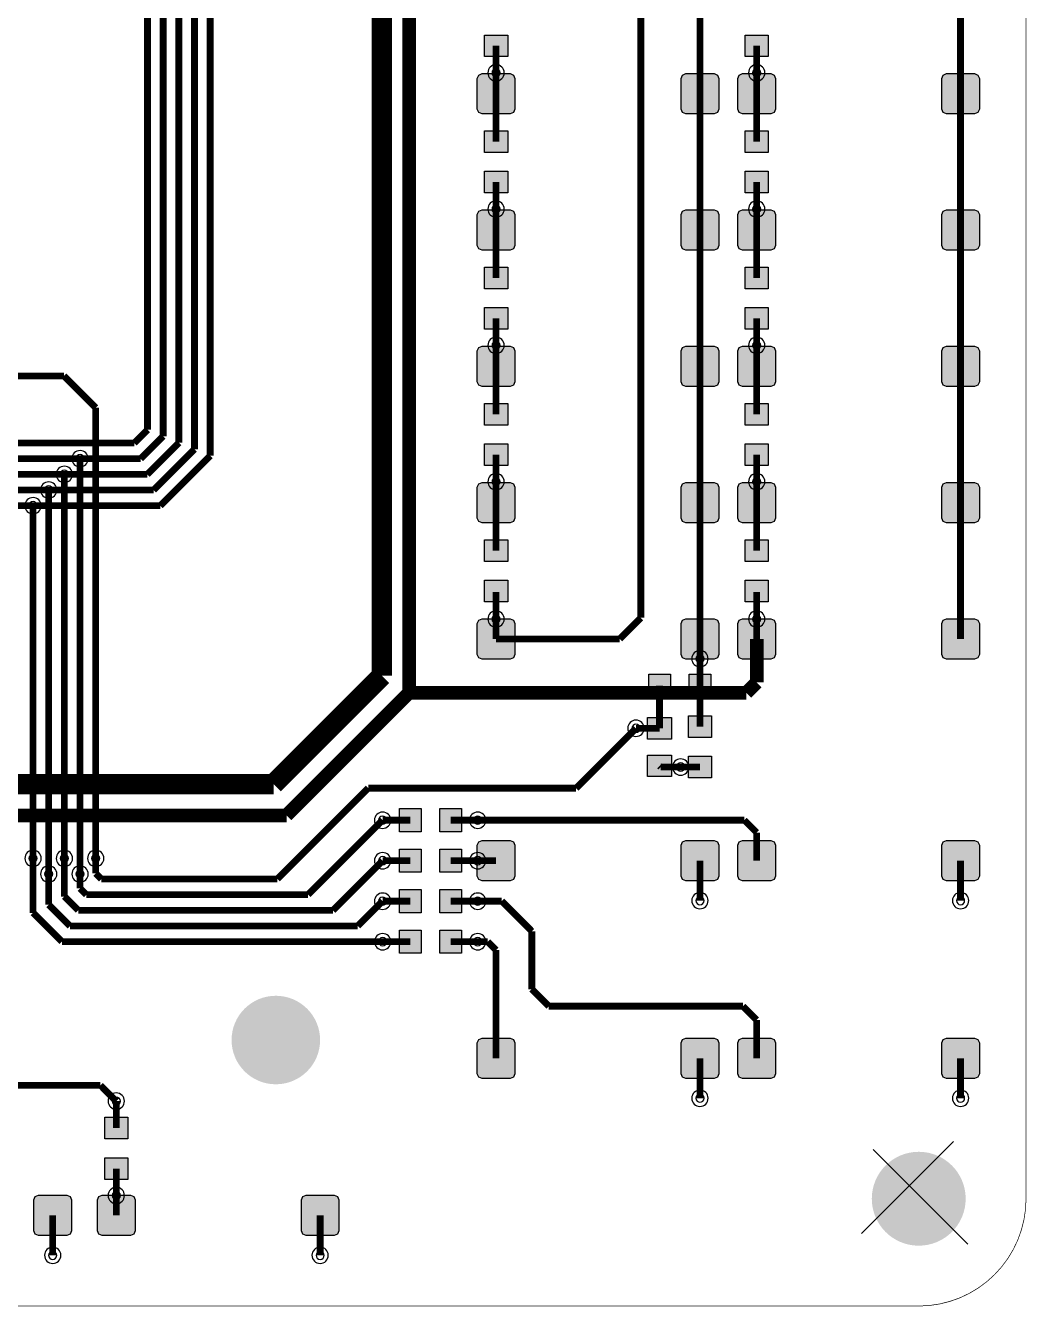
# Model space of a CAD drawing. Header units: millimetres. Extents: x -2 to 166, y 0 to 101.
# Drawn here: x 128.7 to 166.01, y -0.01 to 47.73 of the extents above; entities that cross this region are included whole.
import ezdxf

# ---------------------------------------------------------------- set-up
doc = ezdxf.new("R2010")
doc.units = ezdxf.units.MM
doc.header["$MEASUREMENT"] = 0
for name, color, linetype, true_color in [('Board-Outline-Layer', 7, 'Continuous', 0xff00ff), ('Bottom-Layer', 7, 'Continuous', 0x0000ff), ('Hole-Layer', 7, 'Continuous', 0x222222), ('Multi-Layer', 7, 'Continuous', 0xc0c0c0), ('Top-Layer', 7, 'Continuous', 0xff0000)]:
    doc.layers.add(name, color=color, linetype=linetype, true_color=true_color)
pattern_1 = [(45, (0, 0), (-2.245064, 2.245064), []), (135, (0, 0), (-2.245064, -2.245064), [])]

msp = doc.modelspace()

# ---------------------------------------------------------------- hatches: boundary and pattern name
at = {"layer": 'Bottom-Layer'}
for points in [[(146.675, 46.573), (145.811, 46.573), (145.811, 47.379), (146.675, 47.379)], [(156.391, 46.573), (155.527, 46.573), (155.527, 47.379), (156.391, 47.379)], [(146.675, 42.999), (145.811, 42.999), (145.811, 43.806), (146.675, 43.806)], [(156.391, 42.999), (155.527, 42.999), (155.527, 43.806), (156.391, 43.806)], [(146.675, 41.493), (145.811, 41.493), (145.811, 42.299), (146.675, 42.299)], [(156.391, 41.493), (155.527, 41.493), (155.527, 42.299), (156.391, 42.299)], [(146.675, 37.919), (145.811, 37.919), (145.811, 38.725), (146.675, 38.725)], [(156.391, 37.919), (155.527, 37.919), (155.527, 38.725), (156.391, 38.725)], [(146.675, 36.412), (145.811, 36.412), (145.811, 37.219), (146.675, 37.219)], [(156.391, 36.412), (155.527, 36.412), (155.527, 37.219), (156.391, 37.219)], [(146.675, 32.838), (145.811, 32.838), (145.811, 33.645), (146.675, 33.645)], [(156.391, 32.838), (155.527, 32.838), (155.527, 33.645), (156.391, 33.645)], [(146.675, 31.332), (145.811, 31.332), (145.811, 32.138), (146.675, 32.138)], [(156.391, 31.332), (155.527, 31.332), (155.527, 32.138), (156.391, 32.138)], [(146.675, 27.758), (145.811, 27.758), (145.811, 28.564), (146.675, 28.564)], [(156.391, 27.758), (155.527, 27.758), (155.527, 28.564), (156.391, 28.564)], [(146.675, 26.251), (145.811, 26.251), (145.811, 27.058), (146.675, 27.058)], [(156.391, 26.251), (155.527, 26.251), (155.527, 27.058), (156.391, 27.058)], [(152.74, 23.554), (152.74, 22.69), (151.933, 22.69), (151.933, 23.554)], [(154.246, 23.554), (154.246, 22.69), (153.44, 22.69), (153.44, 23.554)], [(154.275, 21.194), (153.411, 21.194), (153.411, 22.001), (154.275, 22.001)], [(151.886, 21.936), (152.786, 21.936), (152.786, 21.136), (151.886, 21.136)], [(151.886, 20.536), (152.786, 20.536), (152.786, 19.736), (151.886, 19.736)], [(154.275, 19.687), (153.411, 19.687), (153.411, 20.494), (154.275, 20.494)], [(143.447, 18.542), (143.447, 17.678), (142.641, 17.678), (142.641, 18.542)], [(144.954, 18.542), (144.954, 17.678), (144.148, 17.678), (144.148, 18.542)], [(143.447, 17.033), (143.447, 16.169), (142.641, 16.169), (142.641, 17.033)], [(144.954, 17.033), (144.954, 16.169), (144.148, 16.169), (144.148, 17.033)], [(143.447, 15.523), (143.447, 14.659), (142.641, 14.659), (142.641, 15.523)], [(144.954, 15.523), (144.954, 14.659), (144.148, 14.659), (144.148, 15.523)], [(143.447, 14.014), (143.447, 13.15), (142.641, 13.15), (142.641, 14.014)], [(144.954, 14.014), (144.954, 13.15), (144.148, 13.15), (144.148, 14.014)], [(132.515, 6.229), (131.651, 6.229), (131.651, 7.036), (132.515, 7.036)], [(132.515, 4.723), (131.651, 4.723), (131.651, 5.529), (132.515, 5.529)]]:
    msp.add_hatch(color=256, dxfattribs=at).paths.add_polyline_path(points)
at = {"layer": 'Multi-Layer'}
for points in [[(136.382, 9.916, 1), (139.682, 9.916, 1)], [(136.382, 9.916, 1), (139.682, 9.916, 1)], [(160.25, 4, 1), (163.75, 4, 1)], [(160.25, 4, 1), (163.75, 4, 1)]]:
    msp.add_hatch(color=256, dxfattribs=at).paths.add_polyline_path(points)
h = msp.add_hatch(dxfattribs=at)
h.set_pattern_fill('ANSI37', color=256, style=0)
h.set_pattern_definition(pattern_1)
h.paths.add_polyline_path([(159.5, 4, 1), (164.5, 4, 1)])
h = msp.add_hatch(dxfattribs=at)
h.set_pattern_fill('ANSI37', color=256, style=0)
h.set_pattern_definition(pattern_1)
h.paths.add_polyline_path([(159.5, 4, 1), (164.5, 4, 1)])
at = {"layer": 'Top-Layer'}
for points in [[(145.718, 45.939), (146.768, 45.939), (146.892, 45.888), (146.943, 45.764), (146.943, 44.614), (146.892, 44.491), (146.768, 44.439), (145.718, 44.439), (145.595, 44.491), (145.543, 44.614), (145.543, 45.764), (145.595, 45.888)], [(153.318, 45.939), (154.368, 45.939), (154.492, 45.888), (154.543, 45.764), (154.543, 44.614), (154.492, 44.491), (154.368, 44.439), (153.318, 44.439), (153.194, 44.491), (153.143, 44.614), (153.143, 45.764), (153.194, 45.888)], [(155.434, 45.939), (156.484, 45.939), (156.608, 45.888), (156.659, 45.764), (156.659, 44.614), (156.608, 44.491), (156.484, 44.439), (155.434, 44.439), (155.311, 44.491), (155.259, 44.614), (155.259, 45.764), (155.311, 45.888)], [(163.034, 45.939), (164.084, 45.939), (164.208, 45.888), (164.259, 45.764), (164.259, 44.614), (164.208, 44.491), (164.084, 44.439), (163.034, 44.439), (162.91, 44.491), (162.859, 44.614), (162.859, 45.764), (162.91, 45.888)], [(145.718, 40.859), (146.768, 40.859), (146.892, 40.808), (146.943, 40.684), (146.943, 39.534), (146.892, 39.41), (146.768, 39.359), (145.718, 39.359), (145.595, 39.41), (145.543, 39.534), (145.543, 40.684), (145.595, 40.808)], [(153.318, 40.859), (154.368, 40.859), (154.492, 40.808), (154.543, 40.684), (154.543, 39.534), (154.492, 39.41), (154.368, 39.359), (153.318, 39.359), (153.194, 39.41), (153.143, 39.534), (153.143, 40.684), (153.194, 40.808)], [(155.434, 40.859), (156.484, 40.859), (156.608, 40.808), (156.659, 40.684), (156.659, 39.534), (156.608, 39.41), (156.484, 39.359), (155.434, 39.359), (155.311, 39.41), (155.259, 39.534), (155.259, 40.684), (155.311, 40.808)], [(163.034, 40.859), (164.084, 40.859), (164.208, 40.808), (164.259, 40.684), (164.259, 39.534), (164.208, 39.41), (164.084, 39.359), (163.034, 39.359), (163.034, 39.359), (162.91, 39.41), (162.859, 39.534), (162.859, 40.684), (162.91, 40.808), (163.034, 40.859)], [(145.718, 35.778), (146.768, 35.778), (146.892, 35.727), (146.943, 35.603), (146.943, 34.453), (146.892, 34.33), (146.768, 34.278), (145.718, 34.278), (145.595, 34.33), (145.543, 34.453), (145.543, 35.603), (145.595, 35.727)], [(153.318, 35.778), (154.368, 35.778), (154.492, 35.727), (154.543, 35.603), (154.543, 34.453), (154.492, 34.33), (154.368, 34.278), (153.318, 34.278), (153.194, 34.33), (153.143, 34.453), (153.143, 35.603), (153.194, 35.727)], [(155.434, 35.778), (156.484, 35.778), (156.608, 35.727), (156.659, 35.603), (156.659, 34.453), (156.608, 34.33), (156.484, 34.278), (155.434, 34.278), (155.311, 34.33), (155.259, 34.453), (155.259, 35.603), (155.311, 35.727)], [(163.034, 35.778), (164.084, 35.778), (164.208, 35.727), (164.259, 35.603), (164.259, 34.453), (164.208, 34.33), (164.084, 34.278), (163.034, 34.278), (162.91, 34.33), (162.859, 34.453), (162.859, 35.603), (162.91, 35.727)], [(145.718, 30.698), (146.768, 30.698), (146.892, 30.647), (146.943, 30.523), (146.943, 29.373), (146.892, 29.249), (146.768, 29.198), (145.718, 29.198), (145.595, 29.249), (145.543, 29.373), (145.543, 30.523), (145.595, 30.647)], [(153.318, 30.698), (154.368, 30.698), (154.492, 30.647), (154.543, 30.523), (154.543, 29.373), (154.492, 29.249), (154.368, 29.198), (153.318, 29.198), (153.194, 29.249), (153.143, 29.373), (153.143, 30.523), (153.194, 30.647)], [(155.434, 30.698), (156.484, 30.698), (156.608, 30.647), (156.659, 30.523), (156.659, 29.373), (156.608, 29.249), (156.484, 29.198), (155.434, 29.198), (155.311, 29.249), (155.259, 29.373), (155.259, 30.523), (155.311, 30.647)], [(163.034, 30.698), (164.084, 30.698), (164.208, 30.647), (164.259, 30.523), (164.259, 29.373), (164.208, 29.249), (164.084, 29.198), (163.034, 29.198), (162.91, 29.249), (162.859, 29.373), (162.859, 30.523), (162.91, 30.647)], [(145.718, 25.618), (146.768, 25.618), (146.892, 25.566), (146.943, 25.443), (146.943, 24.293), (146.892, 24.169), (146.768, 24.118), (145.718, 24.118), (145.595, 24.169), (145.543, 24.293), (145.543, 25.443), (145.595, 25.566)], [(153.318, 25.618), (154.368, 25.618), (154.492, 25.566), (154.543, 25.443), (154.543, 24.293), (154.492, 24.169), (154.368, 24.118), (153.318, 24.118), (153.194, 24.169), (153.143, 24.293), (153.143, 25.443), (153.194, 25.566)], [(155.434, 25.618), (156.484, 25.618), (156.608, 25.566), (156.659, 25.443), (156.659, 24.293), (156.608, 24.169), (156.484, 24.118), (155.434, 24.118), (155.311, 24.169), (155.259, 24.293), (155.259, 25.443), (155.311, 25.566)], [(163.034, 25.618), (164.084, 25.618), (164.208, 25.566), (164.259, 25.443), (164.259, 24.293), (164.208, 24.169), (164.084, 24.118), (163.034, 24.118), (162.91, 24.169), (162.859, 24.293), (162.859, 25.443), (162.91, 25.566)], [(146.768, 15.851), (145.718, 15.851), (145.595, 15.902), (145.543, 16.026), (145.543, 17.176), (145.595, 17.3), (145.718, 17.351), (146.768, 17.351), (146.892, 17.3), (146.943, 17.176), (146.943, 16.026), (146.892, 15.902)], [(154.368, 15.851), (153.318, 15.851), (153.194, 15.902), (153.143, 16.026), (153.143, 17.176), (153.194, 17.3), (153.318, 17.351), (154.368, 17.351), (154.492, 17.3), (154.543, 17.176), (154.543, 16.026), (154.492, 15.902)], [(156.484, 15.851), (155.434, 15.851), (155.311, 15.902), (155.259, 16.026), (155.259, 17.176), (155.311, 17.3), (155.434, 17.351), (156.484, 17.351), (156.608, 17.3), (156.659, 17.176), (156.659, 16.026), (156.608, 15.902)], [(164.084, 15.851), (163.034, 15.851), (162.91, 15.902), (162.859, 16.026), (162.859, 17.176), (162.91, 17.3), (163.034, 17.351), (164.084, 17.351), (164.208, 17.3), (164.259, 17.176), (164.259, 16.026), (164.208, 15.902)], [(146.768, 8.484), (145.718, 8.484), (145.595, 8.536), (145.543, 8.659), (145.543, 9.809), (145.595, 9.933), (145.718, 9.984), (146.768, 9.984), (146.892, 9.933), (146.943, 9.809), (146.943, 8.659), (146.892, 8.536)], [(154.368, 8.484), (153.318, 8.484), (153.194, 8.536), (153.143, 8.659), (153.143, 9.809), (153.194, 9.933), (153.318, 9.984), (154.368, 9.984), (154.492, 9.933), (154.543, 9.809), (154.543, 8.659), (154.492, 8.536)], [(156.484, 8.484), (155.434, 8.484), (155.311, 8.536), (155.259, 8.659), (155.259, 9.809), (155.311, 9.933), (155.434, 9.984), (156.484, 9.984), (156.608, 9.933), (156.659, 9.809), (156.659, 8.659), (156.608, 8.536)], [(164.084, 8.484), (163.034, 8.484), (162.91, 8.536), (162.859, 8.659), (162.859, 9.809), (162.91, 9.933), (163.034, 9.984), (164.084, 9.984), (164.208, 9.933), (164.259, 9.809), (164.259, 8.659), (164.208, 8.536)], [(130.238, 2.631), (129.188, 2.631), (129.064, 2.682), (129.013, 2.806), (129.013, 3.956), (129.064, 4.079), (129.188, 4.131), (130.238, 4.131), (130.362, 4.079), (130.413, 3.956), (130.413, 2.806), (130.362, 2.682)], [(132.608, 2.631), (131.558, 2.631), (131.435, 2.682), (131.383, 2.806), (131.383, 3.956), (131.435, 4.079), (131.558, 4.131), (132.608, 4.131), (132.732, 4.079), (132.783, 3.956), (132.783, 2.806), (132.732, 2.682)], [(140.208, 2.631), (139.158, 2.631), (139.034, 2.682), (138.983, 2.806), (138.983, 3.956), (139.034, 4.079), (139.158, 4.131), (140.208, 4.131), (140.332, 4.079), (140.383, 3.956), (140.383, 2.806), (140.332, 2.682)]]:
    msp.add_hatch(color=256, dxfattribs=at).paths.add_polyline_path(points)

# ---------------------------------------------------------------- linework, layer by layer
at = {"layer": 'Board-Outline-Layer', "const_width": 0.0254}
msp.add_lwpolyline([(0, 67.081), (3.439, 67.081), (3.439, 89.964), (0, 89.964), (0, 95.4, -0.414), (4, 99.4), (162, 99.4, -0.414), (166, 95.4), (166, 4, -0.414), (162, 0), (4, 0, -0.414), (0, 4)], format="xyb", close=True, dxfattribs=at)
at = {"layer": 'Bottom-Layer'}
for points in [[(146.675, 46.573), (145.811, 46.573), (145.811, 47.379), (146.675, 47.379)], [(156.391, 46.573), (155.527, 46.573), (155.527, 47.379), (156.391, 47.379)], [(146.675, 42.999), (145.811, 42.999), (145.811, 43.806), (146.675, 43.806)], [(156.391, 42.999), (155.527, 42.999), (155.527, 43.806), (156.391, 43.806)], [(146.675, 41.493), (145.811, 41.493), (145.811, 42.299), (146.675, 42.299)], [(156.391, 41.493), (155.527, 41.493), (155.527, 42.299), (156.391, 42.299)], [(146.675, 37.919), (145.811, 37.919), (145.811, 38.725), (146.675, 38.725)], [(156.391, 37.919), (155.527, 37.919), (155.527, 38.725), (156.391, 38.725)], [(146.675, 36.412), (145.811, 36.412), (145.811, 37.219), (146.675, 37.219)], [(156.391, 36.412), (155.527, 36.412), (155.527, 37.219), (156.391, 37.219)], [(146.675, 32.838), (145.811, 32.838), (145.811, 33.645), (146.675, 33.645)], [(156.391, 32.838), (155.527, 32.838), (155.527, 33.645), (156.391, 33.645)], [(146.675, 31.332), (145.811, 31.332), (145.811, 32.138), (146.675, 32.138)], [(156.391, 31.332), (155.527, 31.332), (155.527, 32.138), (156.391, 32.138)], [(146.675, 27.758), (145.811, 27.758), (145.811, 28.564), (146.675, 28.564)], [(156.391, 27.758), (155.527, 27.758), (155.527, 28.564), (156.391, 28.564)], [(146.675, 26.251), (145.811, 26.251), (145.811, 27.058), (146.675, 27.058)], [(156.391, 26.251), (155.527, 26.251), (155.527, 27.058), (156.391, 27.058)], [(152.74, 23.554), (152.74, 22.69), (151.933, 22.69), (151.933, 23.554)], [(154.246, 23.554), (154.246, 22.69), (153.44, 22.69), (153.44, 23.554)], [(154.275, 21.194), (153.411, 21.194), (153.411, 22.001), (154.275, 22.001)], [(151.886, 21.936), (152.786, 21.936), (152.786, 21.136), (151.886, 21.136)], [(151.886, 20.536), (152.786, 20.536), (152.786, 19.736), (151.886, 19.736)], [(154.275, 19.687), (153.411, 19.687), (153.411, 20.494), (154.275, 20.494)], [(143.447, 18.542), (143.447, 17.678), (142.641, 17.678), (142.641, 18.542)], [(144.954, 18.542), (144.954, 17.678), (144.148, 17.678), (144.148, 18.542)], [(143.447, 17.033), (143.447, 16.169), (142.641, 16.169), (142.641, 17.033)], [(144.954, 17.033), (144.954, 16.169), (144.148, 16.169), (144.148, 17.033)], [(143.447, 15.523), (143.447, 14.659), (142.641, 14.659), (142.641, 15.523)], [(144.954, 15.523), (144.954, 14.659), (144.148, 14.659), (144.148, 15.523)], [(143.447, 14.014), (143.447, 13.15), (142.641, 13.15), (142.641, 14.014)], [(144.954, 14.014), (144.954, 13.15), (144.148, 13.15), (144.148, 14.014)], [(132.515, 6.229), (131.651, 6.229), (131.651, 7.036), (132.515, 7.036)], [(132.515, 4.723), (131.651, 4.723), (131.651, 5.529), (132.515, 5.529)]]:
    msp.add_lwpolyline(points, close=True, dxfattribs=at)
at = {"layer": 'Bottom-Layer', "const_width": 0.254}
for points in [[(146.243, 45.97), (146.243, 46.976)], [(155.959, 46.976), (155.959, 45.97)], [(146.243, 43.402), (146.243, 45.97)], [(155.959, 45.97), (155.959, 43.402)], [(146.243, 40.89), (146.243, 41.896)], [(155.959, 41.896), (155.959, 40.89)], [(146.243, 38.322), (146.243, 40.89)], [(155.959, 40.89), (155.959, 38.322)], [(146.243, 35.809), (146.243, 36.815)], [(155.959, 36.815), (155.959, 35.809)], [(146.243, 33.242), (146.243, 35.809)], [(155.959, 35.809), (155.959, 33.242)], [(130.134, 34.671), (126.238, 34.671)], [(131.317, 33.488), (130.134, 34.671)], [(131.317, 16.688), (131.317, 33.488)], [(130.733, 16.104), (130.733, 31.584)], [(146.243, 30.729), (146.243, 31.735)], [(155.959, 31.735), (155.959, 30.729)], [(130.149, 16.688), (130.149, 31)], [(146.243, 28.161), (146.243, 30.729)], [(155.959, 30.729), (155.959, 28.161)], [(129.565, 30.416), (129.565, 16.104)], [(128.981, 29.832), (128.981, 16.688)], [(146.243, 25.607), (146.243, 26.613)], [(155.959, 25.607), (155.959, 26.613)], [(153.843, 23.122), (153.843, 24.128)], [(152.336, 23.122), (152.336, 21.536)], [(153.843, 23.122), (153.843, 21.597)], [(152.336, 21.536), (151.457, 21.536)], [(152.336, 20.136), (152.382, 20.091)], [(152.382, 20.091), (153.122, 20.091)], [(153.122, 20.091), (153.843, 20.091)], [(142.012, 18.11), (143.044, 18.11)], [(145.557, 18.11), (144.551, 18.11)], [(142.012, 16.601), (143.044, 16.601)], [(145.557, 16.601), (144.551, 16.601)], [(143.044, 15.091), (142.012, 15.091)], [(145.557, 15.091), (144.551, 15.091)], [(143.044, 13.582), (142.012, 13.582)], [(145.557, 13.582), (144.551, 13.582)], [(132.083, 7.638), (132.083, 6.633)], [(132.083, 4.12), (132.083, 5.126)]]:
    msp.add_lwpolyline(points, dxfattribs=at)
at = {"layer": 'Hole-Layer'}
for points in [[(146.091, 45.97, 1), (146.396, 45.97), (146.396, 45.97, 1), (146.091, 45.97)], [(155.807, 45.97, 1), (156.112, 45.97), (156.112, 45.97, 1), (155.807, 45.97)], [(146.091, 40.89, 1), (146.396, 40.89), (146.396, 40.89, 1), (146.091, 40.89)], [(155.807, 40.89, 1), (156.112, 40.89), (156.112, 40.89, 1), (155.807, 40.89)], [(146.091, 35.809, 1), (146.396, 35.809), (146.396, 35.809, 1), (146.091, 35.809)], [(155.807, 35.809, 1), (156.112, 35.809), (156.112, 35.809, 1), (155.807, 35.809)], [(130.581, 31.584, 1), (130.886, 31.584), (130.886, 31.584, 1), (130.581, 31.584)], [(129.997, 31, 1), (130.302, 31), (130.302, 31, 1), (129.997, 31)], [(146.091, 30.729, 1), (146.396, 30.729), (146.396, 30.729, 1), (146.091, 30.729)], [(155.807, 30.729, 1), (156.112, 30.729), (156.112, 30.729, 1), (155.807, 30.729)], [(146.091, 25.607, 1), (146.396, 25.607), (146.396, 25.607, 1), (146.091, 25.607)], [(155.807, 25.607, 1), (156.112, 25.607), (156.112, 25.607, 1), (155.807, 25.607)], [(153.691, 24.128, 1), (153.996, 24.128), (153.996, 24.128, 1), (153.691, 24.128)], [(151.304, 21.536, 1), (151.609, 21.536), (151.609, 21.536, 1), (151.304, 21.536)], [(152.969, 20.091, 1), (153.274, 20.091), (153.274, 20.091, 1), (152.969, 20.091)], [(141.859, 18.11, 1), (142.164, 18.11), (142.164, 18.11, 1), (141.859, 18.11)], [(145.404, 18.11, 1), (145.709, 18.11), (145.709, 18.11, 1), (145.404, 18.11)], [(129.997, 16.688, 1), (130.302, 16.688), (130.302, 16.688, 1), (129.997, 16.688)], [(131.165, 16.688, 1), (131.47, 16.688), (131.47, 16.688, 1), (131.165, 16.688)], [(141.859, 16.601, 1), (142.164, 16.601), (142.164, 16.601, 1), (141.859, 16.601)], [(145.404, 16.601, 1), (145.709, 16.601), (145.709, 16.601, 1), (145.404, 16.601)], [(130.581, 16.104, 1), (130.886, 16.104), (130.886, 16.104, 1), (130.581, 16.104)], [(141.859, 15.091, 1), (142.164, 15.091), (142.164, 15.091, 1), (141.859, 15.091)], [(145.404, 15.091, 1), (145.709, 15.091), (145.709, 15.091, 1), (145.404, 15.091)], [(153.691, 15.113, 1), (153.996, 15.113), (153.996, 15.113, 1), (153.691, 15.113)], [(163.407, 15.113, 1), (163.712, 15.113), (163.712, 15.113, 1), (163.407, 15.113)], [(141.859, 13.582, 1), (142.164, 13.582), (142.164, 13.582, 1), (141.859, 13.582)], [(145.404, 13.582, 1), (145.709, 13.582), (145.709, 13.582, 1), (145.404, 13.582)], [(131.931, 7.638, 1), (132.236, 7.638), (132.236, 7.638, 1), (131.931, 7.638)], [(153.691, 7.747, 1), (153.996, 7.747), (153.996, 7.747, 1), (153.691, 7.747)], [(163.407, 7.747, 1), (163.712, 7.747), (163.712, 7.747, 1), (163.407, 7.747)], [(131.931, 4.12, 1), (132.236, 4.12), (132.236, 4.12, 1), (131.931, 4.12)], [(139.53, 1.893, 1), (139.835, 1.893), (139.835, 1.893, 1), (139.53, 1.893)]]:
    msp.add_lwpolyline(points, format="xyb", dxfattribs=at)
for points in [[(129.413, 30.416, 1), (129.718, 30.416, 1)], [(128.829, 29.832, 1), (129.134, 29.832, 1)], [(128.829, 16.688, 1), (129.134, 16.688, 1)], [(129.413, 16.104, 1), (129.718, 16.104, 1)], [(129.561, 1.893, 1), (129.866, 1.893, 1)]]:
    msp.add_lwpolyline(points, format="xyb", close=True, dxfattribs=at)
at = {"layer": 'Multi-Layer'}
for points in [[(145.938, 45.97, 1), (146.548, 45.97), (146.548, 45.97, 1), (145.938, 45.97)], [(155.654, 45.97, 1), (156.264, 45.97), (156.264, 45.97, 1), (155.654, 45.97)], [(145.938, 40.89, 1), (146.548, 40.89), (146.548, 40.89, 1), (145.938, 40.89)], [(155.654, 40.89, 1), (156.264, 40.89), (156.264, 40.89, 1), (155.654, 40.89)], [(145.938, 35.809, 1), (146.548, 35.809), (146.548, 35.809, 1), (145.938, 35.809)], [(155.654, 35.809, 1), (156.264, 35.809), (156.264, 35.809, 1), (155.654, 35.809)], [(130.428, 31.584, 1), (131.038, 31.584), (131.038, 31.584, 1), (130.428, 31.584)], [(129.844, 31, 1), (130.454, 31), (130.454, 31, 1), (129.844, 31)], [(145.938, 30.729, 1), (146.548, 30.729), (146.548, 30.729, 1), (145.938, 30.729)], [(155.654, 30.729, 1), (156.264, 30.729), (156.264, 30.729, 1), (155.654, 30.729)], [(129.26, 30.416, 1), (129.87, 30.416), (129.87, 30.416, 1), (129.26, 30.416)], [(128.676, 29.832, 1), (129.286, 29.832), (129.286, 29.832, 1), (128.676, 29.832)], [(145.938, 25.607, 1), (146.548, 25.607), (146.548, 25.607, 1), (145.938, 25.607)], [(155.654, 25.607, 1), (156.264, 25.607), (156.264, 25.607, 1), (155.654, 25.607)], [(153.538, 24.128, 1), (154.148, 24.128), (154.148, 24.128, 1), (153.538, 24.128)], [(151.152, 21.536, 1), (151.762, 21.536), (151.762, 21.536, 1), (151.152, 21.536)], [(152.817, 20.091, 1), (153.427, 20.091), (153.427, 20.091, 1), (152.817, 20.091)], [(141.707, 18.11, 1), (142.317, 18.11), (142.317, 18.11, 1), (141.707, 18.11)], [(145.252, 18.11, 1), (145.862, 18.11), (145.862, 18.11, 1), (145.252, 18.11)], [(128.676, 16.688, 1), (129.286, 16.688), (129.286, 16.688, 1), (128.676, 16.688)], [(129.844, 16.688, 1), (130.454, 16.688), (130.454, 16.688, 1), (129.844, 16.688)], [(131.012, 16.688, 1), (131.622, 16.688), (131.622, 16.688, 1), (131.012, 16.688)], [(141.707, 16.601, 1), (142.317, 16.601), (142.317, 16.601, 1), (141.707, 16.601)], [(145.252, 16.601, 1), (145.862, 16.601), (145.862, 16.601, 1), (145.252, 16.601)], [(129.26, 16.104, 1), (129.87, 16.104), (129.87, 16.104, 1), (129.26, 16.104)], [(130.428, 16.104, 1), (131.038, 16.104), (131.038, 16.104, 1), (130.428, 16.104)], [(141.707, 15.091, 1), (142.317, 15.091), (142.317, 15.091, 1), (141.707, 15.091)], [(145.252, 15.091, 1), (145.862, 15.091), (145.862, 15.091, 1), (145.252, 15.091)], [(153.538, 15.113, 1), (154.148, 15.113), (154.148, 15.113, 1), (153.538, 15.113)], [(163.254, 15.113, 1), (163.864, 15.113), (163.864, 15.113, 1), (163.254, 15.113)], [(141.707, 13.582, 1), (142.317, 13.582), (142.317, 13.582, 1), (141.707, 13.582)], [(145.252, 13.582, 1), (145.862, 13.582), (145.862, 13.582, 1), (145.252, 13.582)], [(131.778, 7.638, 1), (132.388, 7.638), (132.388, 7.638, 1), (131.778, 7.638)], [(153.538, 7.747, 1), (154.148, 7.747), (154.148, 7.747, 1), (153.538, 7.747)], [(163.254, 7.747, 1), (163.864, 7.747), (163.864, 7.747, 1), (163.254, 7.747)], [(131.778, 4.12, 1), (132.388, 4.12), (132.388, 4.12, 1), (131.778, 4.12)], [(129.408, 1.893, 1), (130.018, 1.893), (130.018, 1.893, 1), (129.408, 1.893)], [(139.378, 1.893, 1), (139.988, 1.893), (139.988, 1.893, 1), (139.378, 1.893)]]:
    msp.add_lwpolyline(points, format="xyb", dxfattribs=at)
at = {"layer": 'Top-Layer'}
for points, const_width in [([(141.986, 23.495), (141.986, 83.563)], 0.762), ([(135.583, 31.695), (135.583, 72.171)], 0.254), ([(134.415, 71.687), (134.415, 32.179)], 0.254), ([(134.999, 31.937), (134.999, 71.929)], 0.254), ([(133.247, 71.204), (133.247, 32.663)], 0.254), ([(133.831, 71.445), (133.831, 32.421)], 0.254), ([(143.002, 66.294), (143.002, 22.86)], 0.508), ([(151.638, 25.654), (151.638, 63.881)], 0.254), ([(153.843, 45.189), (153.843, 50.27)], 0.254), ([(163.559, 50.27), (163.559, 45.189)], 0.254), ([(153.843, 40.109), (153.843, 45.189)], 0.254), ([(163.559, 45.189), (163.559, 40.109)], 0.254), ([(153.843, 35.028), (153.843, 40.109)], 0.254), ([(163.559, 40.109), (163.559, 35.028)], 0.254), ([(153.843, 29.948), (153.843, 35.028)], 0.254), ([(163.559, 35.028), (163.559, 29.948)], 0.254), ([(133.247, 32.663), (132.752, 32.168)], 0.254), ([(133.831, 32.421), (132.994, 31.584)], 0.254), ([(132.752, 32.168), (127.229, 32.168)], 0.254), ([(134.415, 32.179), (133.236, 31)], 0.254), ([(133.478, 30.416), (134.999, 31.937)], 0.254), ([(125.007, 31.584), (130.733, 31.584)], 0.254), ([(132.994, 31.584), (130.733, 31.584)], 0.254), ([(133.72, 29.832), (135.583, 31.695)], 0.254), ([(130.149, 31), (122.797, 31)], 0.254), ([(133.236, 31), (130.149, 31)], 0.254), ([(120.714, 30.416), (129.565, 30.416)], 0.254), ([(129.565, 30.416), (133.478, 30.416)], 0.254), ([(118.123, 29.832), (128.981, 29.832)], 0.254), ([(128.981, 29.832), (133.72, 29.832)], 0.254), ([(153.843, 24.868), (153.843, 29.948)], 0.254), ([(163.559, 29.948), (163.559, 24.868)], 0.254), ([(150.852, 24.868), (151.638, 25.654)], 0.254), ([(146.243, 25.607), (146.243, 24.868)], 0.254), ([(155.959, 25.607), (155.959, 24.868)], 0.254), ([(146.243, 24.868), (150.852, 24.868)], 0.254), ([(153.843, 24.128), (153.843, 24.868)], 0.254), ([(155.959, 24.868), (155.959, 23.244)], 0.508), ([(137.948, 19.457), (141.986, 23.495)], 0.762), ([(155.959, 23.244), (155.575, 22.86)], 0.508), ([(143.002, 22.86), (138.43, 18.288)], 0.508), ([(155.575, 22.86), (143.002, 22.86)], 0.508), ([(151.457, 21.536), (149.225, 19.304)], 0.254), ([(87.952, 19.457), (137.948, 19.457)], 0.762), ([(141.478, 19.304), (138.092, 15.918)], 0.254), ([(149.225, 19.304), (141.478, 19.304)], 0.254), ([(138.43, 18.288), (106.752, 18.288)], 0.508), ([(142.012, 18.11), (139.235, 15.334)], 0.254), ([(145.557, 18.11), (155.499, 18.11)], 0.254), ([(155.499, 18.11), (155.959, 17.65)], 0.254), ([(155.959, 17.65), (155.959, 16.601)], 0.254), ([(128.981, 16.688), (128.981, 14.656)], 0.254), ([(130.149, 15.266), (130.149, 16.688)], 0.254), ([(131.317, 16.13), (131.317, 16.688)], 0.254), ([(142.012, 16.601), (140.161, 14.75)], 0.254), ([(145.557, 16.601), (146.243, 16.601)], 0.254), ([(153.843, 16.601), (153.843, 15.113)], 0.254), ([(163.559, 16.601), (163.559, 15.113)], 0.254), ([(131.53, 15.918), (131.317, 16.13)], 0.254), ([(129.565, 14.961), (129.565, 16.104)], 0.254), ([(130.733, 15.571), (130.733, 16.104)], 0.254), ([(138.092, 15.918), (131.53, 15.918)], 0.254), ([(130.666, 14.75), (130.149, 15.266)], 0.254), ([(130.971, 15.334), (130.733, 15.571)], 0.254), ([(139.235, 15.334), (130.971, 15.334)], 0.254), ([(130.361, 14.166), (129.565, 14.961)], 0.254), ([(140.161, 14.75), (130.666, 14.75)], 0.254), ([(142.012, 15.091), (141.086, 14.166)], 0.254), ([(146.453, 15.091), (145.557, 15.091)], 0.254), ([(147.574, 13.97), (146.453, 15.091)], 0.254), ([(128.981, 14.656), (130.056, 13.582)], 0.254), ([(141.086, 14.166), (130.361, 14.166)], 0.254), ([(147.574, 11.811), (147.574, 13.97)], 0.254), ([(130.056, 13.582), (142.012, 13.582)], 0.254), ([(145.557, 13.582), (145.931, 13.582)], 0.254), ([(145.931, 13.582), (146.243, 13.269)], 0.254), ([(146.243, 13.269), (146.243, 9.234)], 0.254), ([(148.209, 11.176), (147.574, 11.811)], 0.254), ([(155.448, 11.176), (148.209, 11.176)], 0.254), ([(155.959, 10.665), (155.448, 11.176)], 0.254), ([(155.959, 9.234), (155.959, 10.665)], 0.254), ([(153.843, 9.234), (153.843, 7.747)], 0.254), ([(163.559, 9.234), (163.559, 7.747)], 0.254), ([(131.493, 8.229), (119.516, 8.229)], 0.254), ([(132.083, 7.638), (131.493, 8.229)], 0.254), ([(132.083, 4.12), (132.083, 3.381)], 0.254), ([(129.713, 3.381), (129.713, 1.893)], 0.254), ([(139.683, 3.381), (139.683, 1.893)], 0.254)]:
    msp.add_lwpolyline(points, dxfattribs=dict(at, const_width=const_width))
for points in [[(145.718, 45.939), (146.768, 45.939), (146.892, 45.888), (146.943, 45.764), (146.943, 44.614), (146.892, 44.491), (146.768, 44.439), (145.718, 44.439), (145.595, 44.491), (145.543, 44.614), (145.543, 45.764), (145.595, 45.888)], [(153.318, 45.939), (154.368, 45.939), (154.492, 45.888), (154.543, 45.764), (154.543, 44.614), (154.492, 44.491), (154.368, 44.439), (153.318, 44.439), (153.194, 44.491), (153.143, 44.614), (153.143, 45.764), (153.194, 45.888)], [(155.434, 45.939), (156.484, 45.939), (156.608, 45.888), (156.659, 45.764), (156.659, 44.614), (156.608, 44.491), (156.484, 44.439), (155.434, 44.439), (155.311, 44.491), (155.259, 44.614), (155.259, 45.764), (155.311, 45.888)], [(163.034, 45.939), (164.084, 45.939), (164.208, 45.888), (164.259, 45.764), (164.259, 44.614), (164.208, 44.491), (164.084, 44.439), (163.034, 44.439), (162.91, 44.491), (162.859, 44.614), (162.859, 45.764), (162.91, 45.888)], [(145.718, 40.859), (146.768, 40.859), (146.892, 40.808), (146.943, 40.684), (146.943, 39.534), (146.892, 39.41), (146.768, 39.359), (145.718, 39.359), (145.595, 39.41), (145.543, 39.534), (145.543, 40.684), (145.595, 40.808)], [(153.318, 40.859), (154.368, 40.859), (154.492, 40.808), (154.543, 40.684), (154.543, 39.534), (154.492, 39.41), (154.368, 39.359), (153.318, 39.359), (153.194, 39.41), (153.143, 39.534), (153.143, 40.684), (153.194, 40.808)], [(155.434, 40.859), (156.484, 40.859), (156.608, 40.808), (156.659, 40.684), (156.659, 39.534), (156.608, 39.41), (156.484, 39.359), (155.434, 39.359), (155.311, 39.41), (155.259, 39.534), (155.259, 40.684), (155.311, 40.808)], [(163.034, 40.859), (164.084, 40.859), (164.208, 40.808), (164.259, 40.684), (164.259, 39.534), (164.208, 39.41), (164.084, 39.359), (163.034, 39.359), (163.034, 39.359), (162.91, 39.41), (162.859, 39.534), (162.859, 40.684), (162.91, 40.808), (163.034, 40.859)], [(145.718, 35.778), (146.768, 35.778), (146.892, 35.727), (146.943, 35.603), (146.943, 34.453), (146.892, 34.33), (146.768, 34.278), (145.718, 34.278), (145.595, 34.33), (145.543, 34.453), (145.543, 35.603), (145.595, 35.727)], [(153.318, 35.778), (154.368, 35.778), (154.492, 35.727), (154.543, 35.603), (154.543, 34.453), (154.492, 34.33), (154.368, 34.278), (153.318, 34.278), (153.194, 34.33), (153.143, 34.453), (153.143, 35.603), (153.194, 35.727)], [(155.434, 35.778), (156.484, 35.778), (156.608, 35.727), (156.659, 35.603), (156.659, 34.453), (156.608, 34.33), (156.484, 34.278), (155.434, 34.278), (155.311, 34.33), (155.259, 34.453), (155.259, 35.603), (155.311, 35.727)], [(163.034, 35.778), (164.084, 35.778), (164.208, 35.727), (164.259, 35.603), (164.259, 34.453), (164.208, 34.33), (164.084, 34.278), (163.034, 34.278), (162.91, 34.33), (162.859, 34.453), (162.859, 35.603), (162.91, 35.727)], [(145.718, 30.698), (146.768, 30.698), (146.892, 30.647), (146.943, 30.523), (146.943, 29.373), (146.892, 29.249), (146.768, 29.198), (145.718, 29.198), (145.595, 29.249), (145.543, 29.373), (145.543, 30.523), (145.595, 30.647)], [(153.318, 30.698), (154.368, 30.698), (154.492, 30.647), (154.543, 30.523), (154.543, 29.373), (154.492, 29.249), (154.368, 29.198), (153.318, 29.198), (153.194, 29.249), (153.143, 29.373), (153.143, 30.523), (153.194, 30.647)], [(155.434, 30.698), (156.484, 30.698), (156.608, 30.647), (156.659, 30.523), (156.659, 29.373), (156.608, 29.249), (156.484, 29.198), (155.434, 29.198), (155.311, 29.249), (155.259, 29.373), (155.259, 30.523), (155.311, 30.647)], [(163.034, 30.698), (164.084, 30.698), (164.208, 30.647), (164.259, 30.523), (164.259, 29.373), (164.208, 29.249), (164.084, 29.198), (163.034, 29.198), (162.91, 29.249), (162.859, 29.373), (162.859, 30.523), (162.91, 30.647)], [(145.718, 25.618), (146.768, 25.618), (146.892, 25.566), (146.943, 25.443), (146.943, 24.293), (146.892, 24.169), (146.768, 24.118), (145.718, 24.118), (145.595, 24.169), (145.543, 24.293), (145.543, 25.443), (145.595, 25.566)], [(153.318, 25.618), (154.368, 25.618), (154.492, 25.566), (154.543, 25.443), (154.543, 24.293), (154.492, 24.169), (154.368, 24.118), (153.318, 24.118), (153.194, 24.169), (153.143, 24.293), (153.143, 25.443), (153.194, 25.566)], [(155.434, 25.618), (156.484, 25.618), (156.608, 25.566), (156.659, 25.443), (156.659, 24.293), (156.608, 24.169), (156.484, 24.118), (155.434, 24.118), (155.311, 24.169), (155.259, 24.293), (155.259, 25.443), (155.311, 25.566)], [(163.034, 25.618), (164.084, 25.618), (164.208, 25.566), (164.259, 25.443), (164.259, 24.293), (164.208, 24.169), (164.084, 24.118), (163.034, 24.118), (162.91, 24.169), (162.859, 24.293), (162.859, 25.443), (162.91, 25.566)], [(146.768, 15.851), (145.718, 15.851), (145.595, 15.902), (145.543, 16.026), (145.543, 17.176), (145.595, 17.3), (145.718, 17.351), (146.768, 17.351), (146.892, 17.3), (146.943, 17.176), (146.943, 16.026), (146.892, 15.902)], [(154.368, 15.851), (153.318, 15.851), (153.194, 15.902), (153.143, 16.026), (153.143, 17.176), (153.194, 17.3), (153.318, 17.351), (154.368, 17.351), (154.492, 17.3), (154.543, 17.176), (154.543, 16.026), (154.492, 15.902)], [(156.484, 15.851), (155.434, 15.851), (155.311, 15.902), (155.259, 16.026), (155.259, 17.176), (155.311, 17.3), (155.434, 17.351), (156.484, 17.351), (156.608, 17.3), (156.659, 17.176), (156.659, 16.026), (156.608, 15.902)], [(164.084, 15.851), (163.034, 15.851), (162.91, 15.902), (162.859, 16.026), (162.859, 17.176), (162.91, 17.3), (163.034, 17.351), (164.084, 17.351), (164.208, 17.3), (164.259, 17.176), (164.259, 16.026), (164.208, 15.902)], [(146.768, 8.484), (145.718, 8.484), (145.595, 8.536), (145.543, 8.659), (145.543, 9.809), (145.595, 9.933), (145.718, 9.984), (146.768, 9.984), (146.892, 9.933), (146.943, 9.809), (146.943, 8.659), (146.892, 8.536)], [(154.368, 8.484), (153.318, 8.484), (153.194, 8.536), (153.143, 8.659), (153.143, 9.809), (153.194, 9.933), (153.318, 9.984), (154.368, 9.984), (154.492, 9.933), (154.543, 9.809), (154.543, 8.659), (154.492, 8.536)], [(156.484, 8.484), (155.434, 8.484), (155.311, 8.536), (155.259, 8.659), (155.259, 9.809), (155.311, 9.933), (155.434, 9.984), (156.484, 9.984), (156.608, 9.933), (156.659, 9.809), (156.659, 8.659), (156.608, 8.536)], [(164.084, 8.484), (163.034, 8.484), (162.91, 8.536), (162.859, 8.659), (162.859, 9.809), (162.91, 9.933), (163.034, 9.984), (164.084, 9.984), (164.208, 9.933), (164.259, 9.809), (164.259, 8.659), (164.208, 8.536)], [(130.238, 2.631), (129.188, 2.631), (129.064, 2.682), (129.013, 2.806), (129.013, 3.956), (129.064, 4.079), (129.188, 4.131), (130.238, 4.131), (130.362, 4.079), (130.413, 3.956), (130.413, 2.806), (130.362, 2.682)], [(132.608, 2.631), (131.558, 2.631), (131.435, 2.682), (131.383, 2.806), (131.383, 3.956), (131.435, 4.079), (131.558, 4.131), (132.608, 4.131), (132.732, 4.079), (132.783, 3.956), (132.783, 2.806), (132.732, 2.682)], [(140.208, 2.631), (139.158, 2.631), (139.034, 2.682), (138.983, 2.806), (138.983, 3.956), (139.034, 4.079), (139.158, 4.131), (140.208, 4.131), (140.332, 4.079), (140.383, 3.956), (140.383, 2.806), (140.332, 2.682)]]:
    msp.add_lwpolyline(points, close=True, dxfattribs=at)

doc.saveas('drawing.dxf')
